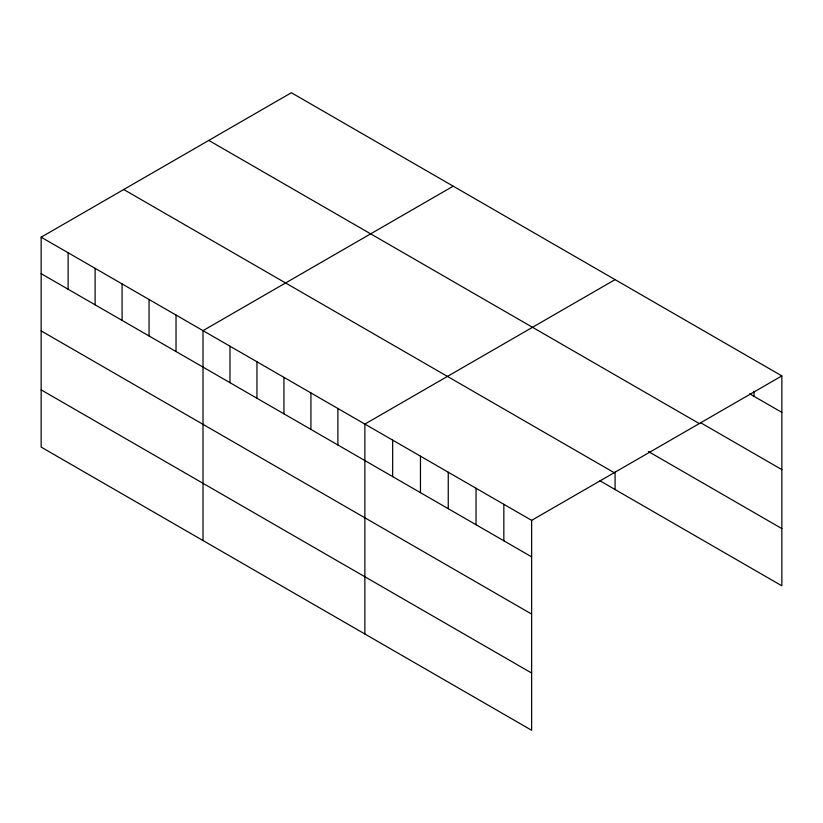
<?xml version="1.0" encoding="UTF-8"?>
<svg xmlns="http://www.w3.org/2000/svg" width="823" height="823" viewBox="0 0 823 823"><rect width="100%" height="100%" fill="white"/><g stroke="black" fill="none" stroke-linecap="round" stroke-linejoin="round"><path stroke-width="1.23" d="M41.15 237.189L531.637 520.362L531.637 730.268L41.15 447.095L41.15 237.189L291.363 92.732L781.85 375.905L781.85 585.811L599.977 480.807M453.226 186.173L203.014 330.64L203.014 540.546M615.09 279.625L364.867 424.082L364.867 633.988M531.637 520.362L781.85 375.905M749.609 393.775L781.85 412.385M700.692 422.755L781.85 469.614M208.795 140.404L699.283 423.578M648.442 451.56L781.85 528.582M123.717 189.516L614.205 472.69M41.15 273.668L531.637 556.842M41.15 330.897L531.637 614.081M41.15 389.865L531.637 673.039M754.053 391.306L754.053 396.336M615.09 472.114L615.09 489.531M503.841 504.324L503.841 540.804M476.044 488.276L476.044 524.755M448.247 472.227L448.247 508.707M420.46 456.179L420.46 492.658M392.664 440.13L392.664 476.61M337.893 408.506L337.893 444.996M310.919 392.941L310.919 429.421M283.935 377.366L283.935 413.846M256.961 361.791L256.961 398.27M229.987 346.216L229.987 382.695M176.029 315.065L176.029 351.544M149.056 299.49L149.056 335.969M122.082 283.914L122.082 320.394M95.108 268.339L95.108 304.819M68.124 252.764L68.124 289.243"/></g></svg>
